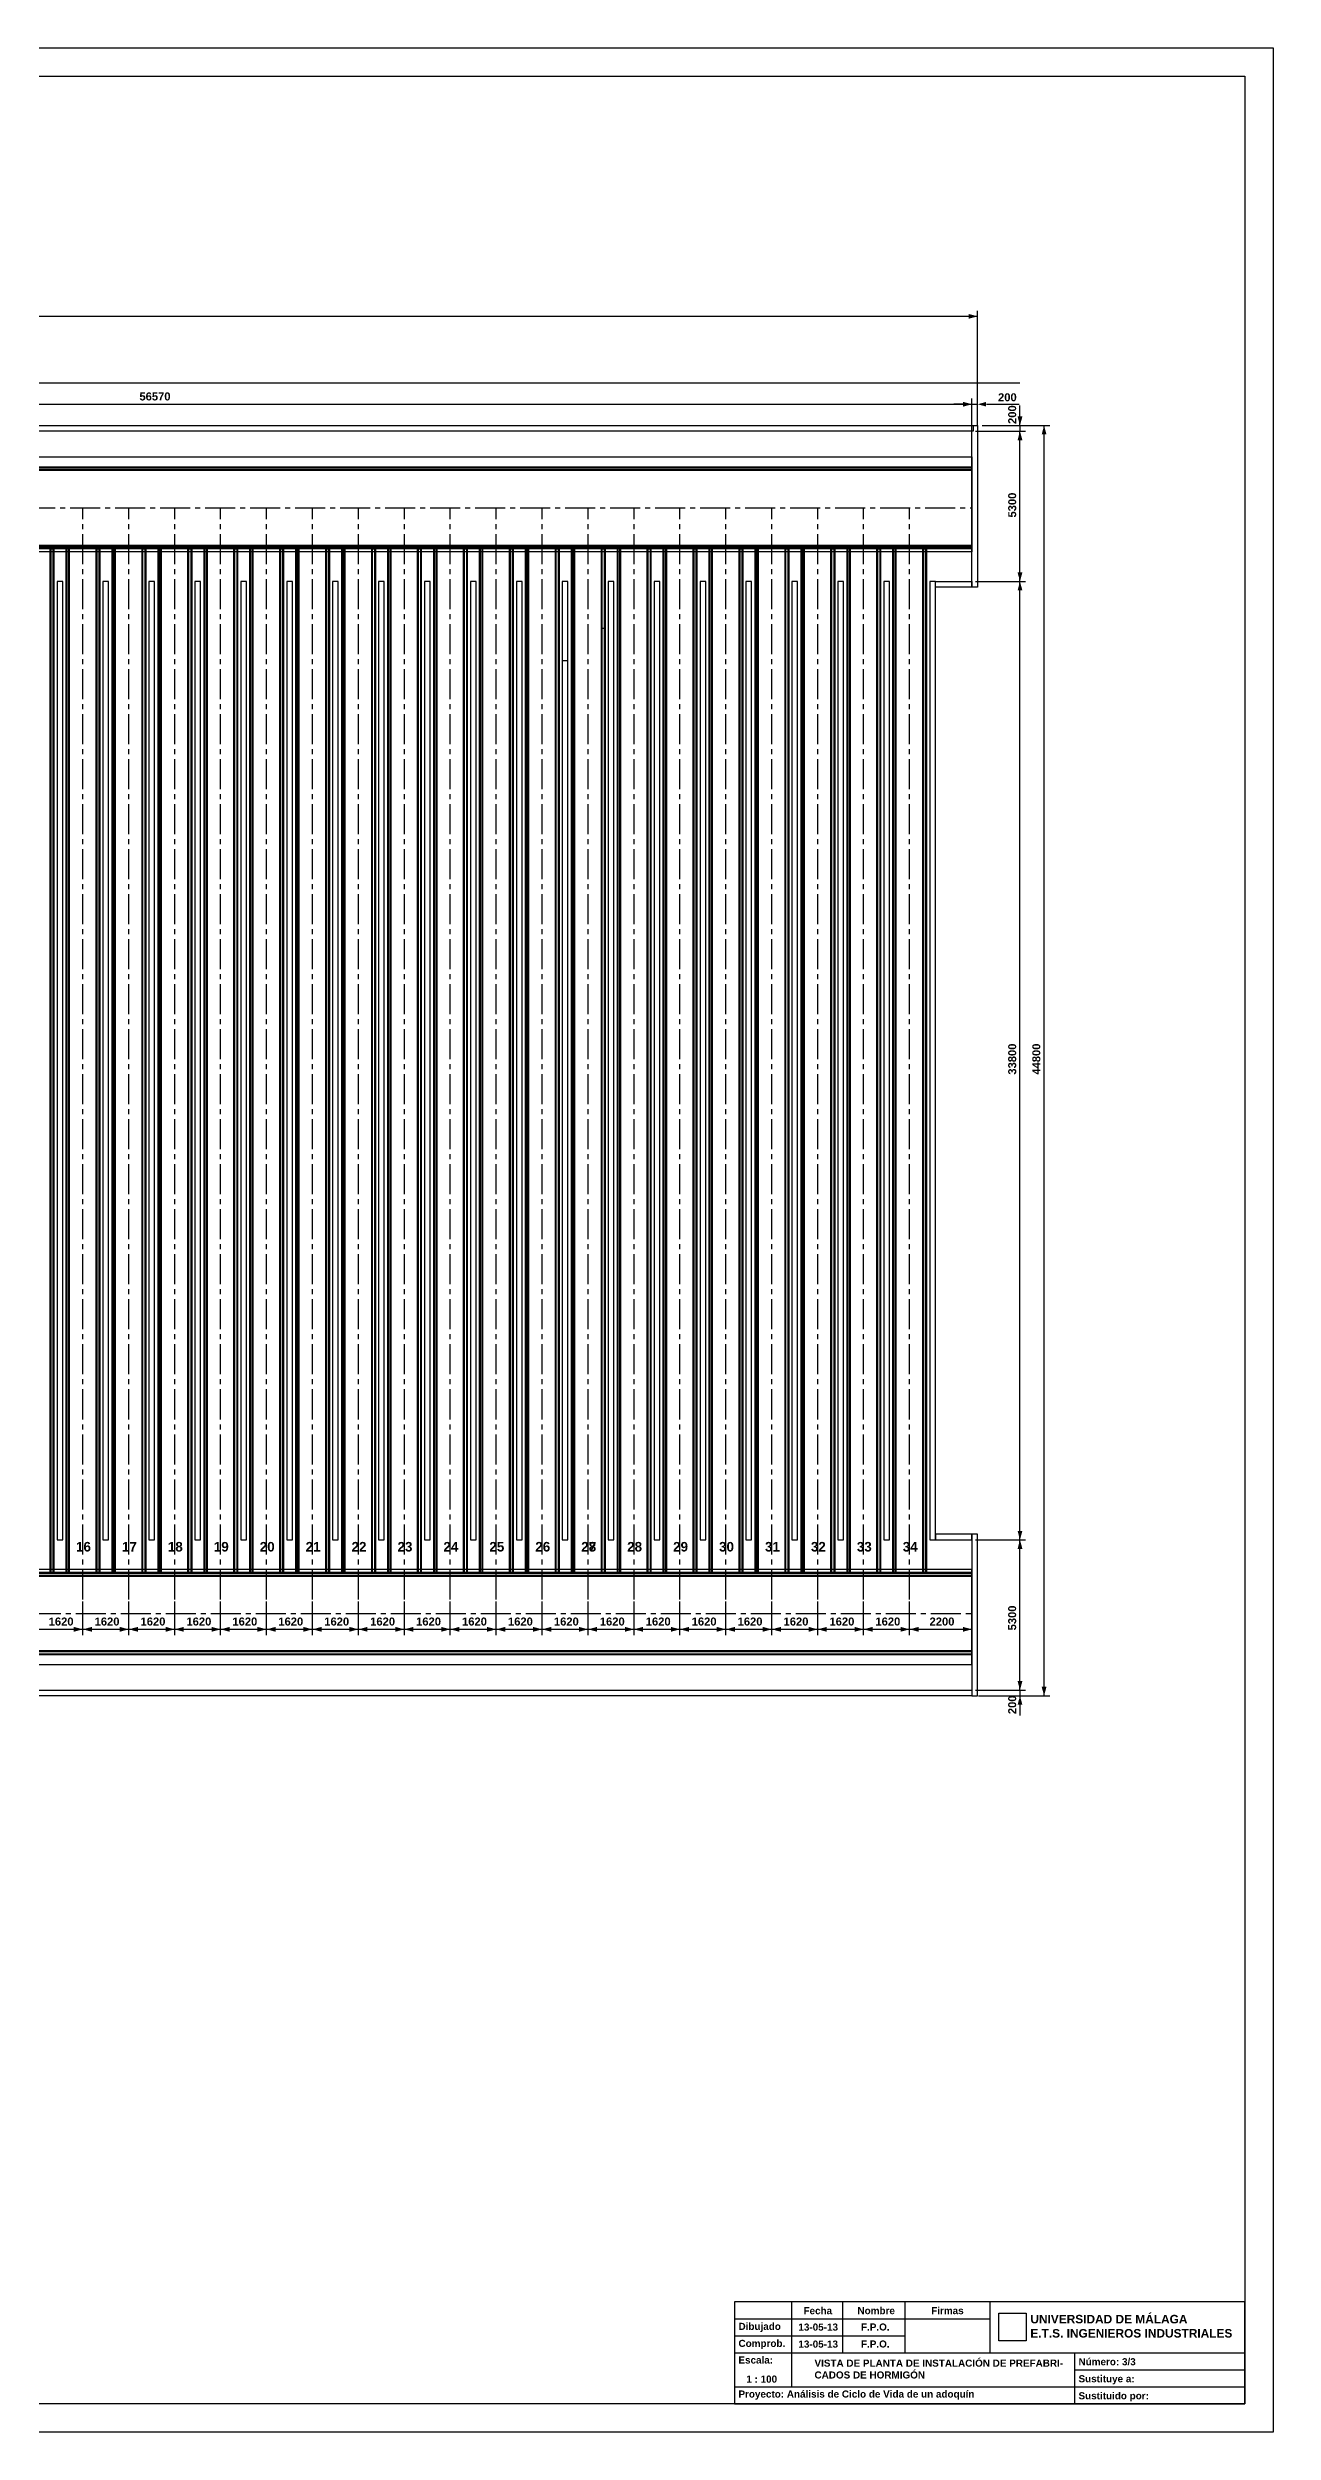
# Model space of a CAD drawing. Extents: x -115306 to 97263, y 46189 to 262006.
# Drawn here: x 9740 to 52969, y 50515 to 134615 of the extents above; entities that cross this region are included whole.
import ezdxf

# ---------------------------------------------------------------- set-up
doc = ezdxf.new("R2010")
doc.units = 0
doc.header["$LTSCALE"] = 508
doc.header["$PDMODE"] = 1
doc.header["$PDSIZE"] = -2
doc.linetypes.add('STYLE_06', pattern=[3.125, 2.083359, -0.347214, 0.347214, -0.347214])
doc.layers.get('0').update_dxf_attribs({"linetype": 'CONTINUOUS'})
doc.layers.get('DEFPOINTS').update_dxf_attribs({"linetype": 'CONTINUOUS'})
doc.layers.add('INSTALACION_NUEVA', color=7, linetype='CONTINUOUS')
doc.styles.add('ARIAL-B', font='arialbd.ttf')
doc.dimstyles.new('ISO', dxfattribs={"dimtxt": 282.222222, "dimasz": 317.5, "dimexe": 200, "dimexo": 0, "dimgap": 1, "dimtad": 1, "dimdec": 1, "dimzin": 15, "dimdsep": 46, "dimtxsty": 'ARIAL-B', "dimblk": 'VW_FILLEDARROW', "dimcen": 0, "dimadec": 0, "dimazin": 0, "dimtfac": 1, "dimtdec": 1, "dimtix": 1, "dimtmove": 0, "dimatfit": 0, "dimldrblk": 'VW_FILLEDARROW', "dimfxl": 1, "dimtolj": 1, "dimtzin": 15, "dimarcsym": 0})
picture_1 = doc.add_image_def('image1.png', size_in_pixel=(236, 236))

# ---------------------------------------------------------------- blocks, each defined once
blk = doc.blocks.new('*U3315')
at = {"layer": 'INSTALACION_NUEVA', "color": 4, "linetype": 'Continuous'}
for points in [[(33549, 28789), (33549, -7311), (33419, -7311), (33419, 28789)], [(33517, 28789), (33517, -7311), (33451, -7311), (33451, 28789)]]:
    blk.add_lwpolyline(points, close=True, dxfattribs=at)
blk = doc.blocks.new('*U3316')
at = {"layer": 'INSTALACION_NUEVA', "color": 4, "linetype": 'Continuous'}
for points in [[(32353, 28789), (32353, -7311), (32483, -7311), (32483, 28789)], [(32385, 28789), (32385, -7311), (32451, -7311), (32451, 28789)]]:
    blk.add_lwpolyline(points, close=True, dxfattribs=at)
blk = doc.blocks.new('*U3317')
at = {"layer": 'INSTALACION_NUEVA', "color": 4}
for name in ['*U3316', '*U3315']:
    blk.add_blockref(name, (0, 0), dxfattribs=at)
blk = doc.blocks.new('*U2564')
at = {"layer": 'INSTALACION_NUEVA', "color": 4, "linetype": 'Continuous'}
for points in [[(52971, -7313), (-10389, -7313), (-10389, -7443), (52971, -7443)], [(52971, -7345), (-10389, -7345), (-10389, -7411), (52971, -7411)]]:
    blk.add_lwpolyline(points, close=True, dxfattribs=at)
blk = doc.blocks.new('*U2565')
at = {"layer": 'INSTALACION_NUEVA', "color": 4, "linetype": 'Continuous'}
for points in [[(52971, -10079), (-10389, -10079), (-10389, -10209), (52971, -10209)], [(52971, -10111), (-10389, -10111), (-10389, -10177), (52971, -10177)]]:
    blk.add_lwpolyline(points, close=True, dxfattribs=at)
blk = doc.blocks.new('*U2566')
at = {"layer": 'INSTALACION_NUEVA', "color": 4, "linetype": 'STYLE_06'}
blk.add_line((-10389, -8761), (52971, -8761), dxfattribs=at)
at = {"layer": 'INSTALACION_NUEVA', "color": 1, "linetype": 'Continuous'}
blk.add_lwpolyline([(-10389, -10561), (52971, -10561), (52971, -7211), (-10389, -7211)], close=True, dxfattribs=at)
at = {"layer": 'INSTALACION_NUEVA', "color": 4}
for name in ['*U2564', '*U2565']:
    blk.add_blockref(name, (0, 0), dxfattribs=at)
blk = doc.blocks.new('*U2493')
at = {"layer": 'INSTALACION_NUEVA', "color": 4, "linetype": 'Continuous'}
for points in [[(52971, 28791), (-16939, 28791), (-16939, 28921), (52971, 28921)], [(52971, 28823), (-16939, 28823), (-16939, 28889), (52971, 28889)]]:
    blk.add_lwpolyline(points, close=True, dxfattribs=at)
blk = doc.blocks.new('*U2494')
at = {"layer": 'INSTALACION_NUEVA', "color": 4, "linetype": 'Continuous'}
for points in [[(52971, 31557), (-16939, 31557), (-16939, 31687), (52971, 31687)], [(52971, 31589), (-16939, 31589), (-16939, 31655), (52971, 31655)]]:
    blk.add_lwpolyline(points, close=True, dxfattribs=at)
blk = doc.blocks.new('*U2495')
at = {"layer": 'INSTALACION_NUEVA', "color": 4, "linetype": 'STYLE_06'}
blk.add_line((-16939, 30239), (52971, 30239), dxfattribs=at)
at = {"layer": 'INSTALACION_NUEVA', "color": 1, "linetype": 'Continuous'}
blk.add_lwpolyline([(-16939, 32039), (52971, 32039), (52971, 28689), (-16939, 28689)], close=True, dxfattribs=at)
at = {"layer": 'INSTALACION_NUEVA', "color": 4}
for name in ['*U2494', '*U2493']:
    blk.add_blockref(name, (0, 0), dxfattribs=at)
blk = doc.blocks.new('*U3312')
at = {"layer": 'INSTALACION_NUEVA', "color": 4, "linetype": 'Continuous'}
for points in [[(31929, 28789), (31929, -7311), (31799, -7311), (31799, 28789)], [(31897, 28789), (31897, -7311), (31831, -7311), (31831, 28789)]]:
    blk.add_lwpolyline(points, close=True, dxfattribs=at)
blk = doc.blocks.new('*U3313')
at = {"layer": 'INSTALACION_NUEVA', "color": 4, "linetype": 'Continuous'}
for points in [[(30733, 28789), (30733, -7311), (30863, -7311), (30863, 28789)], [(30765, 28789), (30765, -7311), (30831, -7311), (30831, 28789)]]:
    blk.add_lwpolyline(points, close=True, dxfattribs=at)
blk = doc.blocks.new('*U3314')
at = {"layer": 'INSTALACION_NUEVA', "color": 4}
for name in ['*U3313', '*U3312']:
    blk.add_blockref(name, (0, 0), dxfattribs=at)
blk = doc.blocks.new('*U3309')
at = {"layer": 'INSTALACION_NUEVA', "color": 4, "linetype": 'Continuous'}
for points in [[(30309, 28789), (30309, -7311), (30179, -7311), (30179, 28789)], [(30277, 28789), (30277, -7311), (30211, -7311), (30211, 28789)]]:
    blk.add_lwpolyline(points, close=True, dxfattribs=at)
blk = doc.blocks.new('*U3310')
at = {"layer": 'INSTALACION_NUEVA', "color": 4, "linetype": 'Continuous'}
for points in [[(29113, 28789), (29113, -7311), (29243, -7311), (29243, 28789)], [(29145, 28789), (29145, -7311), (29211, -7311), (29211, 28789)]]:
    blk.add_lwpolyline(points, close=True, dxfattribs=at)
blk = doc.blocks.new('*U3311')
at = {"layer": 'INSTALACION_NUEVA', "color": 4}
for name in ['*U3310', '*U3309']:
    blk.add_blockref(name, (0, 0), dxfattribs=at)
blk = doc.blocks.new('*U3209')
at = {"layer": 'INSTALACION_NUEVA', "color": 4, "linetype": 'Continuous'}
for points in [[(28689, 28789), (28689, -7311), (28559, -7311), (28559, 28789)], [(28657, 28789), (28657, -7311), (28591, -7311), (28591, 28789)]]:
    blk.add_lwpolyline(points, close=True, dxfattribs=at)
blk = doc.blocks.new('*U3210')
at = {"layer": 'INSTALACION_NUEVA', "color": 4, "linetype": 'Continuous'}
for points in [[(27493, 28789), (27493, -7311), (27623, -7311), (27623, 28789)], [(27525, 28789), (27525, -7311), (27591, -7311), (27591, 28789)]]:
    blk.add_lwpolyline(points, close=True, dxfattribs=at)
blk = doc.blocks.new('*U3211')
at = {"layer": 'INSTALACION_NUEVA', "color": 4}
for name in ['*U3210', '*U3209']:
    blk.add_blockref(name, (0, 0), dxfattribs=at)
blk = doc.blocks.new('*U3206')
at = {"layer": 'INSTALACION_NUEVA', "color": 4, "linetype": 'Continuous'}
for points in [[(27069, 28789), (27069, -7311), (26939, -7311), (26939, 28789)], [(27037, 28789), (27037, -7311), (26971, -7311), (26971, 28789)]]:
    blk.add_lwpolyline(points, close=True, dxfattribs=at)
blk = doc.blocks.new('*U3207')
at = {"layer": 'INSTALACION_NUEVA', "color": 4, "linetype": 'Continuous'}
for points in [[(25873, 28789), (25873, -7311), (26003, -7311), (26003, 28789)], [(25905, 28789), (25905, -7311), (25971, -7311), (25971, 28789)]]:
    blk.add_lwpolyline(points, close=True, dxfattribs=at)
blk = doc.blocks.new('*U3208')
at = {"layer": 'INSTALACION_NUEVA', "color": 4}
for name in ['*U3207', '*U3206']:
    blk.add_blockref(name, (0, 0), dxfattribs=at)
blk = doc.blocks.new('*U3203')
at = {"layer": 'INSTALACION_NUEVA', "color": 4, "linetype": 'Continuous'}
for points in [[(25449, 28789), (25449, -7311), (25319, -7311), (25319, 28789)], [(25417, 28789), (25417, -7311), (25351, -7311), (25351, 28789)]]:
    blk.add_lwpolyline(points, close=True, dxfattribs=at)
blk = doc.blocks.new('*U3204')
at = {"layer": 'INSTALACION_NUEVA', "color": 4, "linetype": 'Continuous'}
for points in [[(24253, 28789), (24253, -7311), (24383, -7311), (24383, 28789)], [(24285, 28789), (24285, -7311), (24351, -7311), (24351, 28789)]]:
    blk.add_lwpolyline(points, close=True, dxfattribs=at)
blk = doc.blocks.new('*U3205')
at = {"layer": 'INSTALACION_NUEVA', "color": 4}
for name in ['*U3204', '*U3203']:
    blk.add_blockref(name, (0, 0), dxfattribs=at)
blk = doc.blocks.new('*U3200')
at = {"layer": 'INSTALACION_NUEVA', "color": 4, "linetype": 'Continuous'}
for points in [[(23829, 28789), (23829, -7311), (23699, -7311), (23699, 28789)], [(23797, 28789), (23797, -7311), (23731, -7311), (23731, 28789)]]:
    blk.add_lwpolyline(points, close=True, dxfattribs=at)
blk = doc.blocks.new('*U3201')
at = {"layer": 'INSTALACION_NUEVA', "color": 4, "linetype": 'Continuous'}
for points in [[(22633, 28789), (22633, -7311), (22763, -7311), (22763, 28789)], [(22665, 28789), (22665, -7311), (22731, -7311), (22731, 28789)]]:
    blk.add_lwpolyline(points, close=True, dxfattribs=at)
blk = doc.blocks.new('*U3202')
at = {"layer": 'INSTALACION_NUEVA', "color": 4}
for name in ['*U3201', '*U3200']:
    blk.add_blockref(name, (0, 0), dxfattribs=at)
blk = doc.blocks.new('*U3197')
at = {"layer": 'INSTALACION_NUEVA', "color": 4, "linetype": 'Continuous'}
for points in [[(22209, 28789), (22209, -7311), (22079, -7311), (22079, 28789)], [(22177, 28789), (22177, -7311), (22111, -7311), (22111, 28789)]]:
    blk.add_lwpolyline(points, close=True, dxfattribs=at)
blk = doc.blocks.new('*U3198')
at = {"layer": 'INSTALACION_NUEVA', "color": 4, "linetype": 'Continuous'}
for points in [[(21013, 28789), (21013, -7311), (21143, -7311), (21143, 28789)], [(21045, 28789), (21045, -7311), (21111, -7311), (21111, 28789)]]:
    blk.add_lwpolyline(points, close=True, dxfattribs=at)
blk = doc.blocks.new('*U3199')
at = {"layer": 'INSTALACION_NUEVA', "color": 4}
for name in ['*U3198', '*U3197']:
    blk.add_blockref(name, (0, 0), dxfattribs=at)
blk = doc.blocks.new('*U3194')
at = {"layer": 'INSTALACION_NUEVA', "color": 4, "linetype": 'Continuous'}
for points in [[(20589, 28789), (20589, -7311), (20459, -7311), (20459, 28789)], [(20557, 28789), (20557, -7311), (20491, -7311), (20491, 28789)]]:
    blk.add_lwpolyline(points, close=True, dxfattribs=at)
blk = doc.blocks.new('*U3195')
at = {"layer": 'INSTALACION_NUEVA', "color": 4, "linetype": 'Continuous'}
for points in [[(19393, 28789), (19393, -7311), (19523, -7311), (19523, 28789)], [(19425, 28789), (19425, -7311), (19491, -7311), (19491, 28789)]]:
    blk.add_lwpolyline(points, close=True, dxfattribs=at)
blk = doc.blocks.new('*U3196')
at = {"layer": 'INSTALACION_NUEVA', "color": 4}
for name in ['*U3195', '*U3194']:
    blk.add_blockref(name, (0, 0), dxfattribs=at)
blk = doc.blocks.new('*U3330')
at = {"layer": 'INSTALACION_NUEVA', "color": 4, "linetype": 'Continuous'}
for points in [[(41649, 28789), (41649, -7311), (41519, -7311), (41519, 28789)], [(41617, 28789), (41617, -7311), (41551, -7311), (41551, 28789)]]:
    blk.add_lwpolyline(points, close=True, dxfattribs=at)
blk = doc.blocks.new('*U3331')
at = {"layer": 'INSTALACION_NUEVA', "color": 4, "linetype": 'Continuous'}
for points in [[(40453, 28789), (40453, -7311), (40583, -7311), (40583, 28789)], [(40485, 28789), (40485, -7311), (40551, -7311), (40551, 28789)]]:
    blk.add_lwpolyline(points, close=True, dxfattribs=at)
blk = doc.blocks.new('*U3332')
at = {"layer": 'INSTALACION_NUEVA', "color": 4}
for name in ['*U3331', '*U3330']:
    blk.add_blockref(name, (0, 0), dxfattribs=at)
blk = doc.blocks.new('*U3327')
at = {"layer": 'INSTALACION_NUEVA', "color": 4, "linetype": 'Continuous'}
for points in [[(40029, 28789), (40029, -7311), (39899, -7311), (39899, 28789)], [(39997, 28789), (39997, -7311), (39931, -7311), (39931, 28789)]]:
    blk.add_lwpolyline(points, close=True, dxfattribs=at)
blk = doc.blocks.new('*U3328')
at = {"layer": 'INSTALACION_NUEVA', "color": 4, "linetype": 'Continuous'}
for points in [[(38833, 28789), (38833, -7311), (38963, -7311), (38963, 28789)], [(38865, 28789), (38865, -7311), (38931, -7311), (38931, 28789)]]:
    blk.add_lwpolyline(points, close=True, dxfattribs=at)
blk = doc.blocks.new('*U3329')
at = {"layer": 'INSTALACION_NUEVA', "color": 4}
for name in ['*U3328', '*U3327']:
    blk.add_blockref(name, (0, 0), dxfattribs=at)
blk = doc.blocks.new('*U3324')
at = {"layer": 'INSTALACION_NUEVA', "color": 4, "linetype": 'Continuous'}
for points in [[(38409, 28789), (38409, -7311), (38279, -7311), (38279, 28789)], [(38377, 28789), (38377, -7311), (38311, -7311), (38311, 28789)]]:
    blk.add_lwpolyline(points, close=True, dxfattribs=at)
blk = doc.blocks.new('*U3325')
at = {"layer": 'INSTALACION_NUEVA', "color": 4, "linetype": 'Continuous'}
for points in [[(37213, 28789), (37213, -7311), (37343, -7311), (37343, 28789)], [(37245, 28789), (37245, -7311), (37311, -7311), (37311, 28789)]]:
    blk.add_lwpolyline(points, close=True, dxfattribs=at)
blk = doc.blocks.new('*U3326')
at = {"layer": 'INSTALACION_NUEVA', "color": 4}
for name in ['*U3325', '*U3324']:
    blk.add_blockref(name, (0, 0), dxfattribs=at)
blk = doc.blocks.new('*U3321')
at = {"layer": 'INSTALACION_NUEVA', "color": 4, "linetype": 'Continuous'}
for points in [[(36789, 28789), (36789, -7311), (36659, -7311), (36659, 28789)], [(36757, 28789), (36757, -7311), (36691, -7311), (36691, 28789)]]:
    blk.add_lwpolyline(points, close=True, dxfattribs=at)
blk = doc.blocks.new('*U3322')
at = {"layer": 'INSTALACION_NUEVA', "color": 4, "linetype": 'Continuous'}
for points in [[(35593, 28789), (35593, -7311), (35723, -7311), (35723, 28789)], [(35625, 28789), (35625, -7311), (35691, -7311), (35691, 28789)]]:
    blk.add_lwpolyline(points, close=True, dxfattribs=at)
blk = doc.blocks.new('*U3323')
at = {"layer": 'INSTALACION_NUEVA', "color": 4}
for name in ['*U3322', '*U3321']:
    blk.add_blockref(name, (0, 0), dxfattribs=at)
blk = doc.blocks.new('*U3318')
at = {"layer": 'INSTALACION_NUEVA', "color": 4, "linetype": 'Continuous'}
for points in [[(35169, 28789), (35169, -7311), (35039, -7311), (35039, 28789)], [(35137, 28789), (35137, -7311), (35071, -7311), (35071, 28789)]]:
    blk.add_lwpolyline(points, close=True, dxfattribs=at)
blk = doc.blocks.new('*U3319')
at = {"layer": 'INSTALACION_NUEVA', "color": 4, "linetype": 'Continuous'}
for points in [[(33973, 28789), (33973, -7311), (34103, -7311), (34103, 28789)], [(34005, 28789), (34005, -7311), (34071, -7311), (34071, 28789)]]:
    blk.add_lwpolyline(points, close=True, dxfattribs=at)
blk = doc.blocks.new('*U3320')
at = {"layer": 'INSTALACION_NUEVA', "color": 4}
for name in ['*U3319', '*U3318']:
    blk.add_blockref(name, (0, 0), dxfattribs=at)
blk = doc.blocks.new('*U3230')
at = {"layer": 'INSTALACION_NUEVA', "color": 4, "linetype": 'Continuous'}
for points in [[(51369, 28789), (51369, -7311), (51239, -7311), (51239, 28789)], [(51337, 28789), (51337, -7311), (51271, -7311), (51271, 28789)]]:
    blk.add_lwpolyline(points, close=True, dxfattribs=at)
blk = doc.blocks.new('*U3231')
at = {"layer": 'INSTALACION_NUEVA', "color": 4, "linetype": 'Continuous'}
for points in [[(50173, 28789), (50173, -7311), (50303, -7311), (50303, 28789)], [(50205, 28789), (50205, -7311), (50271, -7311), (50271, 28789)]]:
    blk.add_lwpolyline(points, close=True, dxfattribs=at)
blk = doc.blocks.new('*U3232')
at = {"layer": 'INSTALACION_NUEVA', "color": 4}
for name in ['*U3231', '*U3230']:
    blk.add_blockref(name, (0, 0), dxfattribs=at)
blk = doc.blocks.new('*U3227')
at = {"layer": 'INSTALACION_NUEVA', "color": 4, "linetype": 'Continuous'}
for points in [[(49749, 28789), (49749, -7311), (49619, -7311), (49619, 28789)], [(49717, 28789), (49717, -7311), (49651, -7311), (49651, 28789)]]:
    blk.add_lwpolyline(points, close=True, dxfattribs=at)
blk = doc.blocks.new('*U3228')
at = {"layer": 'INSTALACION_NUEVA', "color": 4, "linetype": 'Continuous'}
for points in [[(48553, 28789), (48553, -7311), (48683, -7311), (48683, 28789)], [(48585, 28789), (48585, -7311), (48651, -7311), (48651, 28789)]]:
    blk.add_lwpolyline(points, close=True, dxfattribs=at)
blk = doc.blocks.new('*U3229')
at = {"layer": 'INSTALACION_NUEVA', "color": 4}
for name in ['*U3228', '*U3227']:
    blk.add_blockref(name, (0, 0), dxfattribs=at)
blk = doc.blocks.new('*U3224')
at = {"layer": 'INSTALACION_NUEVA', "color": 4, "linetype": 'Continuous'}
for points in [[(48129, 28789), (48129, -7311), (47999, -7311), (47999, 28789)], [(48097, 28789), (48097, -7311), (48031, -7311), (48031, 28789)]]:
    blk.add_lwpolyline(points, close=True, dxfattribs=at)
blk = doc.blocks.new('*U3225')
at = {"layer": 'INSTALACION_NUEVA', "color": 4, "linetype": 'Continuous'}
for points in [[(46933, 28789), (46933, -7311), (47063, -7311), (47063, 28789)], [(46965, 28789), (46965, -7311), (47031, -7311), (47031, 28789)]]:
    blk.add_lwpolyline(points, close=True, dxfattribs=at)
blk = doc.blocks.new('*U3226')
at = {"layer": 'INSTALACION_NUEVA', "color": 4}
for name in ['*U3225', '*U3224']:
    blk.add_blockref(name, (0, 0), dxfattribs=at)
blk = doc.blocks.new('*U3221')
at = {"layer": 'INSTALACION_NUEVA', "color": 4, "linetype": 'Continuous'}
for points in [[(46509, 28789), (46509, -7311), (46379, -7311), (46379, 28789)], [(46477, 28789), (46477, -7311), (46411, -7311), (46411, 28789)]]:
    blk.add_lwpolyline(points, close=True, dxfattribs=at)
blk = doc.blocks.new('*U3222')
at = {"layer": 'INSTALACION_NUEVA', "color": 4, "linetype": 'Continuous'}
for points in [[(45313, 28789), (45313, -7311), (45443, -7311), (45443, 28789)], [(45345, 28789), (45345, -7311), (45411, -7311), (45411, 28789)]]:
    blk.add_lwpolyline(points, close=True, dxfattribs=at)
blk = doc.blocks.new('*U3223')
at = {"layer": 'INSTALACION_NUEVA', "color": 4}
for name in ['*U3222', '*U3221']:
    blk.add_blockref(name, (0, 0), dxfattribs=at)
blk = doc.blocks.new('*U3218')
at = {"layer": 'INSTALACION_NUEVA', "color": 4, "linetype": 'Continuous'}
for points in [[(44889, 28789), (44889, -7311), (44759, -7311), (44759, 28789)], [(44857, 28789), (44857, -7311), (44791, -7311), (44791, 28789)]]:
    blk.add_lwpolyline(points, close=True, dxfattribs=at)
blk = doc.blocks.new('*U3219')
at = {"layer": 'INSTALACION_NUEVA', "color": 4, "linetype": 'Continuous'}
for points in [[(43693, 28789), (43693, -7311), (43823, -7311), (43823, 28789)], [(43725, 28789), (43725, -7311), (43791, -7311), (43791, 28789)]]:
    blk.add_lwpolyline(points, close=True, dxfattribs=at)
blk = doc.blocks.new('*U3220')
at = {"layer": 'INSTALACION_NUEVA', "color": 4}
for name in ['*U3219', '*U3218']:
    blk.add_blockref(name, (0, 0), dxfattribs=at)
blk = doc.blocks.new('*U3215')
at = {"layer": 'INSTALACION_NUEVA', "color": 4, "linetype": 'Continuous'}
for points in [[(43269, 28789), (43269, -7311), (43139, -7311), (43139, 28789)], [(43237, 28789), (43237, -7311), (43171, -7311), (43171, 28789)]]:
    blk.add_lwpolyline(points, close=True, dxfattribs=at)
blk = doc.blocks.new('*U3216')
at = {"layer": 'INSTALACION_NUEVA', "color": 4, "linetype": 'Continuous'}
for points in [[(42073, 28789), (42073, -7311), (42203, -7311), (42203, 28789)], [(42105, 28789), (42105, -7311), (42171, -7311), (42171, 28789)]]:
    blk.add_lwpolyline(points, close=True, dxfattribs=at)
blk = doc.blocks.new('*U3217')
at = {"layer": 'INSTALACION_NUEVA', "color": 4}
for name in ['*U3216', '*U3215']:
    blk.add_blockref(name, (0, 0), dxfattribs=at)
blk = doc.blocks.new('*U3212')
at = {"layer": 'INSTALACION_NUEVA', "color": 4, "linetype": 'Continuous'}
for points in [[(40029, 25989), (40029, -7311), (39899, -7311), (39899, 25989)], [(39997, 25989), (39997, -7311), (39931, -7311), (39931, 25989)]]:
    blk.add_lwpolyline(points, close=True, dxfattribs=at)
blk = doc.blocks.new('*U3213')
at = {"layer": 'INSTALACION_NUEVA', "color": 4, "linetype": 'Continuous'}
for points in [[(38833, 25989), (38833, -7311), (38963, -7311), (38963, 25989)], [(38865, 25989), (38865, -7311), (38931, -7311), (38931, 25989)]]:
    blk.add_lwpolyline(points, close=True, dxfattribs=at)
blk = doc.blocks.new('*U3214')
at = {"layer": 'INSTALACION_NUEVA', "color": 4}
for name in ['*U3213', '*U3212']:
    blk.add_blockref(name, (0, 0), dxfattribs=at)
blk = doc.blocks.new('VW_FILLEDARROW')
at = {"color": 0}
blk.add_solid([(0, 0), (-0.93, -0.25), (-0.93, 0.25)], dxfattribs=at)
blk = doc.blocks.new('*D3641')
at = {"layer": 'DEFPOINTS', "color": 0, "linetype": 'Continuous'}
for p in [(42540, 122040), (42340, 121291), (42540, 121291)]:
    blk.add_point(p, dxfattribs=at)
at = {"layer": 'INSTALACION_NUEVA', "color": 0, "linetype": 'Continuous', "lineweight": -2}
for p, q in [((42022, 122040), (41705, 122040)), ((42340, 121291), (42340, 122240)), ((42340, 122040), (42540, 122040)), ((42540, 121291), (42540, 122240)), ((42857, 122040), (44003, 122040))]:
    blk.add_line(p, q, dxfattribs=at)
at = {"layer": 'INSTALACION_NUEVA', "color": 0, "linetype": 'Continuous', "lineweight": -2, "xscale": 317.5, "yscale": 317.5, "zscale": 317.5}
blk.add_blockref('VW_FILLEDARROW', (42340, 122040), dxfattribs=at)
at = {"layer": 'INSTALACION_NUEVA', "color": 0, "linetype": 'Continuous', "lineweight": -2, "xscale": 317.5, "yscale": 317.5, "zscale": 317.5, "rotation": 180}
blk.add_blockref('VW_FILLEDARROW', (42540, 122040), dxfattribs=at)
at = {"layer": 'INSTALACION_NUEVA', "color": 0, "linetype": 'Continuous', "insert": (43589, 122284), "char_height": 282.2, "attachment_point": 5, "style": 'ARIAL-B'}
blk.add_mtext('\\A1;200', dxfattribs=at)

msp = doc.modelspace()

# ---------------------------------------------------------------- linework, layer by layer
at = {"layer": 'INSTALACION_NUEVA', "linetype": 'Continuous'}
for p, q in [((-65931, 134615), (52969, 134615)), ((52969, 134615), (52969, 50515)), ((-63431, 133615), (51969, 133615)), ((51969, 133615), (51969, 51515)), ((-30845.04, 122790.67), (44033.92, 122790.67)), ((51969, 55115), (33969, 55115)), ((33969, 55115), (33969, 51515)), ((35969, 55115), (35969, 52115)), ((37769, 55115), (37769, 53315)), ((39969, 55115), (39969, 53315)), ((42969, 55115), (42969, 53315)), ((51969, 51515), (51969, 55115)), ((33969, 54515), (42969, 54515)), ((33969, 53915), (39969, 53915)), ((33969, 53315), (51969, 53315)), ((45969, 52715), (45969, 53315)), ((45969, 52115), (45969, 52715)), ((45969, 52715), (51969, 52715)), ((51969, 51515), (-63431, 51515)), ((33969, 52115), (51969, 52115)), ((33969, 51515), (51969, 51515)), ((33969, 51515), (51969, 51515)), ((45969, 51515), (45969, 52115)), ((52969, 50515), (-65931, 50515))]:
    msp.add_line(p, q, dxfattribs=at)
at = {"layer": 'INSTALACION_NUEVA', "color": 4, "linetype": 'Continuous'}
for p, q in [((42539.76, 121291.22), (42539.76, 125340.22)), ((42539.76, 125140.22), (-35880.24, 125140.22)), ((-14230.24, 122040.22), (42339.76, 122040.22)), ((44033.92, 121291.22), (44033.92, 121991.22)), ((42703.92, 121291.22), (45083.92, 121291.22)), ((44033.92, 121291.22), (44033.92, 121090.22)), ((44883.92, 76489.62), (44883.92, 121291.22)), ((42464.76, 121090.22), (44233.92, 121090.22)), ((44033.92, 115790.17), (44033.92, 121090.22)), ((42464.76, 115790.17), (44233.92, 115790.17)), ((44033.92, 81990.17), (44033.92, 115790.17)), ((42464.76, 81990.17), (44233.92, 81990.17)), ((44033.92, 76689.62), (44033.92, 81990.17)), ((10979.76, 78634.22), (10979.76, 79810.22)), ((12599.76, 78634.22), (12599.76, 79810.22)), ((14219.76, 78634.22), (14219.76, 79810.22)), ((15839.76, 78634.22), (15839.76, 79810.22)), ((17459.76, 78634.22), (17459.76, 79810.22)), ((19079.76, 78634.22), (19079.76, 79810.22)), ((20699.76, 78634.22), (20699.76, 79810.22)), ((22319.76, 78634.22), (22319.76, 79810.22)), ((23939.76, 78634.22), (23939.76, 79810.22)), ((25559.76, 78634.22), (25559.76, 79810.22)), ((27179.76, 78634.22), (27179.76, 79810.22)), ((28799.76, 78634.22), (28799.76, 79810.22)), ((28799.76, 78634.22), (28799.76, 79810.22)), ((30419.76, 78634.22), (30419.76, 79810.22)), ((32039.76, 78634.22), (32039.76, 79810.22)), ((33659.76, 78634.22), (33659.76, 79810.22)), ((35279.76, 78634.22), (35279.76, 79810.22)), ((36899.76, 78634.22), (36899.76, 79810.22)), ((38519.76, 78634.22), (38519.76, 79810.22)), ((40139.76, 78634.22), (40139.76, 79810.22)), ((40139.76, 78634.22), (40139.76, 79810.22)), ((9359.76, 78834.22), (10979.76, 78834.22)), ((10979.76, 78834.22), (12599.76, 78834.22)), ((12599.76, 78834.22), (14219.76, 78834.22)), ((14219.76, 78834.22), (15839.76, 78834.22)), ((15839.76, 78834.22), (17459.76, 78834.22)), ((17459.76, 78834.22), (19079.76, 78834.22)), ((19079.76, 78834.22), (20699.76, 78834.22)), ((20699.76, 78834.22), (22319.76, 78834.22)), ((22319.76, 78834.22), (23939.76, 78834.22)), ((23939.76, 78834.22), (25559.76, 78834.22)), ((25559.76, 78834.22), (27179.76, 78834.22)), ((27179.76, 78834.22), (28799.76, 78834.22)), ((28799.76, 78834.22), (30419.76, 78834.22)), ((30419.76, 78834.22), (32039.76, 78834.22)), ((32039.76, 78834.22), (33659.76, 78834.22)), ((33659.76, 78834.22), (35279.76, 78834.22)), ((35279.76, 78834.22), (36899.76, 78834.22)), ((36899.76, 78834.22), (38519.76, 78834.22)), ((38519.76, 78834.22), (40139.76, 78834.22)), ((40139.76, 78834.22), (42339.76, 78834.22)), ((44033.92, 76689.62), (44033.92, 77389.62)), ((42464.76, 76689.62), (44233.92, 76689.62)), ((44033.92, 76689.62), (44033.92, 76489.62)), ((42564.76, 76489.62), (45083.92, 76489.62)), ((44033.92, 76489.62), (44033.92, 75789.62))]:
    msp.add_line(p, q, dxfattribs=at)
at = {"layer": 'INSTALACION_NUEVA', "color": 4, "linetype": 'STYLE_06'}
for p, q in [((10979.76, 79890.17), (10979.76, 118390.17)), ((12599.76, 79890.17), (12599.76, 118390.17)), ((14219.76, 79890.17), (14219.76, 118390.17)), ((15839.76, 79890.17), (15839.76, 118390.17)), ((17459.76, 79890.17), (17459.76, 118390.17)), ((19079.76, 79890.17), (19079.76, 118390.17)), ((20699.76, 79890.17), (20699.76, 118390.17)), ((22319.76, 79890.17), (22319.76, 118390.17)), ((23939.76, 79890.17), (23939.76, 118390.17)), ((25559.76, 79890.17), (25559.76, 118390.17)), ((27179.76, 79890.17), (27179.76, 118390.17)), ((28799.76, 79890.17), (28799.76, 118390.17)), ((30419.76, 79890.17), (30419.76, 118390.17)), ((32039.76, 79890.17), (32039.76, 118390.17)), ((33659.76, 79890.17), (33659.76, 118390.17)), ((35279.76, 79890.17), (35279.76, 118390.17)), ((36899.76, 79890.17), (36899.76, 118390.17)), ((38519.76, 79890.17), (38519.76, 118390.17)), ((40139.76, 79890.17), (40139.76, 118390.17)), ((28799.76, 79890.17), (28799.76, 114984.22))]:
    msp.add_line(p, q, dxfattribs=at)
at = {"layer": 'INSTALACION_NUEVA', "color": 1, "linetype": 'Continuous'}
for points in [[(42379.76, 121291.22), (42379.76, 121090.22), (-14230.24, 121090.22), (-14230.24, 121291.22)], [(42539.76, 121291.22), (42539.76, 115590.17), (42339.76, 115590.17), (42339.76, 121291.22)], [(10269.76, 115737.37), (10269.76, 115790.17), (10069.76, 115790.17), (10069.76, 115432.69), (10069.76, 81990.17), (10269.76, 81990.17), (10269.76, 110262.74), (10269.76, 110784.06), (10269.76, 111141.54), (10269.76, 111551.85), (10269.76, 115432.69)], [(11889.76, 115737.37), (11889.76, 115790.17), (11689.76, 115790.17), (11689.76, 115432.69), (11689.76, 81990.17), (11889.76, 81990.17), (11889.76, 110262.74), (11889.76, 110784.06), (11889.76, 111141.54), (11889.76, 111551.85), (11889.76, 115432.69)], [(13509.76, 115737.37), (13509.76, 115790.17), (13309.76, 115790.17), (13309.76, 115432.69), (13309.76, 81990.17), (13509.76, 81990.17), (13509.76, 110262.74), (13509.76, 110784.06), (13509.76, 111141.54), (13509.76, 111551.85), (13509.76, 115432.69)], [(15129.76, 115737.37), (15129.76, 115790.17), (14929.76, 115790.17), (14929.76, 115432.69), (14929.76, 81990.17), (15129.76, 81990.17), (15129.76, 110262.74), (15129.76, 110784.06), (15129.76, 111141.54), (15129.76, 111551.85), (15129.76, 115432.69)], [(16749.76, 115737.37), (16749.76, 115790.17), (16549.76, 115790.17), (16549.76, 115432.69), (16549.76, 81990.17), (16749.76, 81990.17), (16749.76, 110262.74), (16749.76, 110784.06), (16749.76, 111141.54), (16749.76, 111551.85), (16749.76, 115432.69)], [(18369.76, 115737.37), (18369.76, 115790.17), (18169.76, 115790.17), (18169.76, 115432.69), (18169.76, 81990.17), (18369.76, 81990.17), (18369.76, 110262.74), (18369.76, 110784.06), (18369.76, 111141.54), (18369.76, 111551.85), (18369.76, 115432.69)], [(19989.76, 115737.37), (19989.76, 115790.17), (19789.76, 115790.17), (19789.76, 115432.69), (19789.76, 81990.17), (19989.76, 81990.17), (19989.76, 110262.74), (19989.76, 110784.06), (19989.76, 111141.54), (19989.76, 111551.85), (19989.76, 115432.69)], [(21609.76, 115737.37), (21609.76, 115790.17), (21409.76, 115790.17), (21409.76, 115432.69), (21409.76, 81990.17), (21609.76, 81990.17), (21609.76, 110262.74), (21609.76, 110784.06), (21609.76, 111141.54), (21609.76, 111551.85), (21609.76, 115432.69)], [(23229.76, 115737.37), (23229.76, 115790.17), (23029.76, 115790.17), (23029.76, 115432.69), (23029.76, 81990.17), (23229.76, 81990.17), (23229.76, 110262.74), (23229.76, 110784.06), (23229.76, 111141.54), (23229.76, 111551.85), (23229.76, 115432.69)], [(24849.76, 115737.37), (24849.76, 115790.17), (24649.76, 115790.17), (24649.76, 115432.69), (24649.76, 81990.17), (24849.76, 81990.17), (24849.76, 110262.74), (24849.76, 110784.06), (24849.76, 111141.54), (24849.76, 111551.85), (24849.76, 115432.69)], [(26469.76, 115737.37), (26469.76, 115790.17), (26269.76, 115790.17), (26269.76, 115432.69), (26269.76, 81990.17), (26469.76, 81990.17), (26469.76, 110262.74), (26469.76, 110784.06), (26469.76, 111141.54), (26469.76, 111551.85), (26469.76, 115432.69)], [(28089.76, 115737.37), (28089.76, 115790.17), (27889.76, 115790.17), (27889.76, 115432.69), (27889.76, 81990.17), (28089.76, 81990.17), (28089.76, 110262.74), (28089.76, 110784.06), (28089.76, 111141.54), (28089.76, 111551.85), (28089.76, 115432.69)], [(29709.76, 115737.37), (29709.76, 115790.17), (29509.76, 115790.17), (29509.76, 115432.69), (29509.76, 81990.17), (29709.76, 81990.17), (29709.76, 110262.74), (29709.76, 110784.06), (29709.76, 111141.54), (29709.76, 111551.85), (29709.76, 115432.69)], [(31329.76, 115737.37), (31329.76, 115790.17), (31129.76, 115790.17), (31129.76, 115432.69), (31129.76, 81990.17), (31329.76, 81990.17), (31329.76, 110262.74), (31329.76, 110784.06), (31329.76, 111141.54), (31329.76, 111551.85), (31329.76, 115432.69)], [(32949.76, 115737.37), (32949.76, 115790.17), (32749.76, 115790.17), (32749.76, 115432.69), (32749.76, 81990.17), (32949.76, 81990.17), (32949.76, 110262.74), (32949.76, 110784.06), (32949.76, 111141.54), (32949.76, 111551.85), (32949.76, 115432.69)], [(34569.76, 115737.37), (34569.76, 115790.17), (34369.76, 115790.17), (34369.76, 115432.69), (34369.76, 81990.17), (34569.76, 81990.17), (34569.76, 110262.74), (34569.76, 110784.06), (34569.76, 111141.54), (34569.76, 111551.85), (34569.76, 115432.69)], [(36189.76, 115737.37), (36189.76, 115790.17), (35989.76, 115790.17), (35989.76, 115432.69), (35989.76, 81990.17), (36189.76, 81990.17), (36189.76, 110262.74), (36189.76, 110784.06), (36189.76, 111141.54), (36189.76, 111551.85), (36189.76, 115432.69)], [(37809.76, 115737.37), (37809.76, 115790.17), (37609.76, 115790.17), (37609.76, 115432.69), (37609.76, 81990.17), (37809.76, 81990.17), (37809.76, 110262.74), (37809.76, 110784.06), (37809.76, 111141.54), (37809.76, 111551.85), (37809.76, 115432.69)], [(39429.76, 115737.37), (39429.76, 115790.17), (39229.76, 115790.17), (39229.76, 115432.69), (39229.76, 81990.17), (39429.76, 81990.17), (39429.76, 110262.74), (39429.76, 110784.06), (39429.76, 111141.54), (39429.76, 111551.85), (39429.76, 115432.69)], [(41049.76, 115737.37), (41049.76, 115790.17), (40849.76, 115790.17), (40849.76, 115432.69), (40849.76, 81990.17), (41049.76, 81990.17), (41049.76, 110262.74), (41049.76, 110784.06), (41049.76, 111141.54), (41049.76, 111551.85), (41049.76, 115432.69)], [(41049.76, 115590.17), (41049.76, 115790.17), (42339.76, 115790.17), (42339.76, 115590.17)], [(28089.76, 112941.74), (28089.76, 112990.17), (27889.76, 112990.17), (27889.76, 112662.3), (27889.76, 81990.17), (28089.76, 81990.17), (28089.76, 107920.64), (28089.76, 108398.77), (28089.76, 108726.64), (28089.76, 109102.95), (28089.76, 112662.3)], [(41049.76, 82190.17), (41049.76, 81990.17), (42339.76, 81990.17), (42339.76, 82190.17)], [(42539.76, 76489.62), (42539.76, 82190.17), (42339.76, 82190.17), (42339.76, 76489.62)], [(42339.76, 76489.62), (-14230.24, 76489.62), (-14230.24, 76689.62), (42339.76, 76689.62)]]:
    msp.add_lwpolyline(points, close=True, dxfattribs=at)
at = {"layer": 'INSTALACION_NUEVA', "color": 4}
for points in [[(42539.76, 125140.22), (42222.26, 125055.15), (42222.26, 125225.29)], [(42339.76, 122040.22), (42022.26, 121955.15), (42022.26, 122125.29)], [(44033.92, 121291.22), (43948.85, 121608.72), (44119, 121608.72)], [(44883.92, 121291.22), (44969, 120973.72), (44798.85, 120973.72)], [(44033.92, 121090.22), (44119, 120772.72), (43948.85, 120772.72)], [(44033.92, 115790.17), (43948.85, 116107.67), (44119, 116107.67)], [(44033.92, 115790.17), (44119, 115472.67), (43948.85, 115472.67)], [(44033.92, 81990.17), (43948.85, 82307.67), (44119, 82307.67)], [(44033.92, 81990.17), (44119, 81672.67), (43948.85, 81672.67)], [(10979.76, 78834.22), (10659.78, 78748.48), (10659.78, 78919.96)], [(10979.76, 78834.22), (11299.74, 78919.96), (11299.74, 78748.48)], [(12599.76, 78834.22), (12279.78, 78748.48), (12279.78, 78919.96)], [(12599.76, 78834.22), (12919.74, 78919.96), (12919.74, 78748.48)], [(14219.76, 78834.22), (13899.78, 78748.48), (13899.78, 78919.96)], [(14219.76, 78834.22), (14539.74, 78919.96), (14539.74, 78748.48)], [(15839.76, 78834.22), (15519.78, 78748.48), (15519.78, 78919.96)], [(15839.76, 78834.22), (16159.74, 78919.96), (16159.74, 78748.48)], [(17459.76, 78834.22), (17139.78, 78748.48), (17139.78, 78919.96)], [(17459.76, 78834.22), (17779.74, 78919.96), (17779.74, 78748.48)], [(19079.76, 78834.22), (18759.78, 78748.48), (18759.78, 78919.96)], [(19079.76, 78834.22), (19399.74, 78919.96), (19399.74, 78748.48)], [(20699.76, 78834.22), (20379.78, 78748.48), (20379.78, 78919.96)], [(20699.76, 78834.22), (21019.74, 78919.96), (21019.74, 78748.48)], [(22319.76, 78834.22), (21999.78, 78748.48), (21999.78, 78919.96)], [(22319.76, 78834.22), (22639.74, 78919.96), (22639.74, 78748.48)], [(23939.76, 78834.22), (23619.78, 78748.48), (23619.78, 78919.96)], [(23939.76, 78834.22), (24259.74, 78919.96), (24259.74, 78748.48)], [(25559.76, 78834.22), (25239.78, 78748.48), (25239.78, 78919.96)], [(25559.76, 78834.22), (25879.74, 78919.96), (25879.74, 78748.48)], [(27179.76, 78834.22), (26859.78, 78748.48), (26859.78, 78919.96)], [(27179.76, 78834.22), (27499.74, 78919.96), (27499.74, 78748.48)], [(28799.76, 78834.22), (28479.78, 78748.48), (28479.78, 78919.96)], [(28799.76, 78834.22), (29119.74, 78919.96), (29119.74, 78748.48)], [(30419.76, 78834.22), (30099.78, 78748.48), (30099.78, 78919.96)], [(30419.76, 78834.22), (30739.74, 78919.96), (30739.74, 78748.48)], [(32039.76, 78834.22), (31719.78, 78748.48), (31719.78, 78919.96)], [(32039.76, 78834.22), (32359.74, 78919.96), (32359.74, 78748.48)], [(33659.76, 78834.22), (33339.78, 78748.48), (33339.78, 78919.96)], [(33659.76, 78834.22), (33979.74, 78919.96), (33979.74, 78748.48)], [(35279.76, 78834.22), (34959.78, 78748.48), (34959.78, 78919.96)], [(35279.76, 78834.22), (35599.74, 78919.96), (35599.74, 78748.48)], [(36899.76, 78834.22), (36579.78, 78748.48), (36579.78, 78919.96)], [(36899.76, 78834.22), (37219.74, 78919.96), (37219.74, 78748.48)], [(38519.76, 78834.22), (38199.78, 78748.48), (38199.78, 78919.96)], [(38519.76, 78834.22), (38839.74, 78919.96), (38839.74, 78748.48)], [(40139.76, 78834.22), (39819.78, 78748.48), (39819.78, 78919.96)], [(40139.76, 78834.22), (40457.26, 78919.29), (40457.26, 78749.15)], [(42339.76, 78834.22), (42022.26, 78749.15), (42022.26, 78919.29)], [(44033.92, 76689.62), (43948.85, 77007.12), (44119, 77007.12)], [(44033.92, 76689.62), (43948.85, 77007.12), (44119, 77007.12)], [(44883.92, 76489.62), (44798.85, 76807.12), (44969, 76807.12)], [(44033.92, 76489.62), (44119, 76172.12), (43948.85, 76172.12)]]:
    msp.add_solid(points, dxfattribs=at)

# ---------------------------------------------------------------- block references
for name in ['*U2495', '*U3196', '*U3199', '*U3202', '*U3205', '*U3208', '*U3211', '*U3311', '*U3314', '*U3317', '*U3320', '*U3323', '*U3326', '*U3329', '*U3332', '*U3217', '*U3220', '*U3223', '*U3226', '*U3229', '*U3232', '*U3214', '*U2566']:
    msp.add_blockref(name, (-10630.95, 88151.12), dxfattribs=at)

# ---------------------------------------------------------------- texts
at = {"layer": 'INSTALACION_NUEVA', "color": 4, "attachment_point": 1, "style": 'ARIAL-B'}
for s, insert, char_height in [('56570', (12975.87, 122456.5), 282.222), ('16', (10739.02, 81916.17), 338.4), ('17', (12359.02, 81916.17), 338.4), ('18', (13979.02, 81916.17), 338.4), ('19', (15599.02, 81916.17), 338.4), ('20', (17219.02, 81916.17), 338.4), ('21', (18839.02, 81916.17), 338.4), ('22', (20459.02, 81916.17), 338.4), ('23', (22079.02, 81916.17), 338.4), ('24', (23699.02, 81916.17), 338.4), ('25', (25319.02, 81916.17), 338.4), ('26', (26939.02, 81916.17), 338.4), ('27', (28559.02, 81916.17), 338.4), ('28', (28559.02, 81916.17), 338.4), ('28', (30179.02, 81916.17), 338.4), ('29', (31799.02, 81916.17), 338.4), ('30', (33419.02, 81916.17), 338.4), ('31', (35039.02, 81916.17), 338.4), ('32', (36659.02, 81916.17), 338.4), ('33', (38279.02, 81916.17), 338.4), ('34', (39899.02, 81916.17), 338.4), ('1620', (9774.66, 79250.49), 282.216), ('1620', (11394.66, 79250.49), 282.216), ('1620', (13014.66, 79250.49), 282.216), ('1620', (14634.66, 79250.49), 282.216), ('1620', (16254.66, 79250.49), 282.216), ('1620', (17874.66, 79250.49), 282.216), ('1620', (19494.66, 79250.49), 282.216), ('1620', (21114.66, 79250.49), 282.216), ('1620', (22734.66, 79250.49), 282.216), ('1620', (24354.66, 79250.49), 282.216), ('1620', (25974.66, 79250.49), 282.216), ('1620', (27594.66, 79250.49), 282.216), ('1620', (29214.66, 79250.49), 282.216), ('1620', (30834.66, 79250.49), 282.216), ('1620', (32454.66, 79250.49), 282.216), ('1620', (34074.66, 79250.49), 282.216), ('1620', (35694.66, 79250.49), 282.216), ('1620', (37314.66, 79250.49), 282.216), ('1620', (38934.66, 79250.49), 282.216), ('2200', (40844.65, 79250.5), 282.222)]:
    msp.add_mtext(s, dxfattribs=dict(at, insert=insert, char_height=char_height))
at = {"layer": 'INSTALACION_NUEVA', "color": 4, "char_height": 282.222, "attachment_point": 1, "rotation": 90, "style": 'ARIAL-B'}
for s, insert in [('200', (43617.64, 121344.89)), ('5300', (43617.64, 118045.08)), ('33800', (43617.64, 98396.28)), ('44800', (44467.64, 98396.53)), ('5300', (43616.64, 78796.62)), ('200', (43617.64, 75843.29))]:
    msp.add_mtext(s, dxfattribs=dict(at, insert=insert))
at = {"layer": 'INSTALACION_NUEVA', "attachment_point": 1, "style": 'ARIAL-B'}
for s, insert, char_height in [('Fecha', (36398.27, 54929.04), 250), ('Nombre', (38302.47, 54931.21), 250), ('Firmas', (40902.47, 54931.21), 250), ('UNIVERSIDAD DE MÁLAGA\\PE.T.S. INGENIEROS INDUSTRIALES', (44399.73, 54656.91), 300), ('13-05-13', (36218.4, 54351.7), 250), ('F.P.O.', (38424.68, 54355.11), 250), ('13-05-13', (36218.4, 53751.7), 250), ('F.P.O.', (38424.68, 53755.11), 250), ('Número: 3/3', (46098.46, 53129.09), 250), ('1 : 100', (34380.14, 52517.19), 250), ('Sustituye a:', (46098.46, 52529.09), 250), ('Sustituido por:', (46098.46, 51929.09), 250)]:
    msp.add_mtext(s, dxfattribs=dict(at, insert=insert, char_height=char_height))
at = {"layer": 'INSTALACION_NUEVA', "char_height": 250, "attachment_point": 1, "style": 'ARIAL-B'}
for s, insert, width in [('Dibujado', (34105.92, 54376.32), 1162.2506), ('Comprob.', (34105.92, 53776.57), 1162.2506), ('Escala:', (34103.03, 53190.49), 1162.2506), ('VISTA DE PLANTA DE INSTALACIÓN DE PREFABRI-\\PCADOS DE HORMIGÓN', (36785.78, 53079.14), 8823.7724), ('Proyecto: Análisis de Ciclo de Vida de un adoquín', (34103.03, 51990.49), 11033.8329)]:
    msp.add_mtext(s, dxfattribs=dict(at, insert=insert, width=width))

# ---------------------------------------------------------------- dimensions: what is measured, and where the dimension line sits
at = {"layer": 'INSTALACION_NUEVA', "color": 4, "linetype": 'Continuous'}
dim = msp.add_linear_dim(base=(42539.76, 122040.22), p1=(42339.76, 121291.22), p2=(42539.76, 121291.22), dimstyle='ISO', override={"dimgap": 99.9998, "dimpost": '<>', "dimtxsty": 'ARIAL-B', "dimtix": 0}, dxfattribs=at)
dim.commit()
dim.dimension.update_dxf_attribs({"geometry": '*D3641', "text_midpoint": (43589.04, 122284.32)})

# ---------------------------------------------------------------- pictures from other files: only their frames are drawn
at = {"layer": 'INSTALACION_NUEVA', "linetype": 'Continuous'}
image = msp.add_image(picture_1, insert=(43282.42, 53737.42), size_in_units=(974.05, 974.05), dxfattribs=at)
image.dxf.flags = 7

doc.saveas('drawing.dxf')
